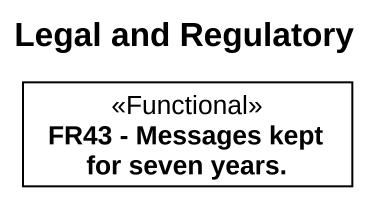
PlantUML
@startuml
title Legal and Regulatory
hide circle
hide empty members
class "FR43 - Messages kept for seven years." as FR43_Messages_kept_for <<Functional>>
@enduml
